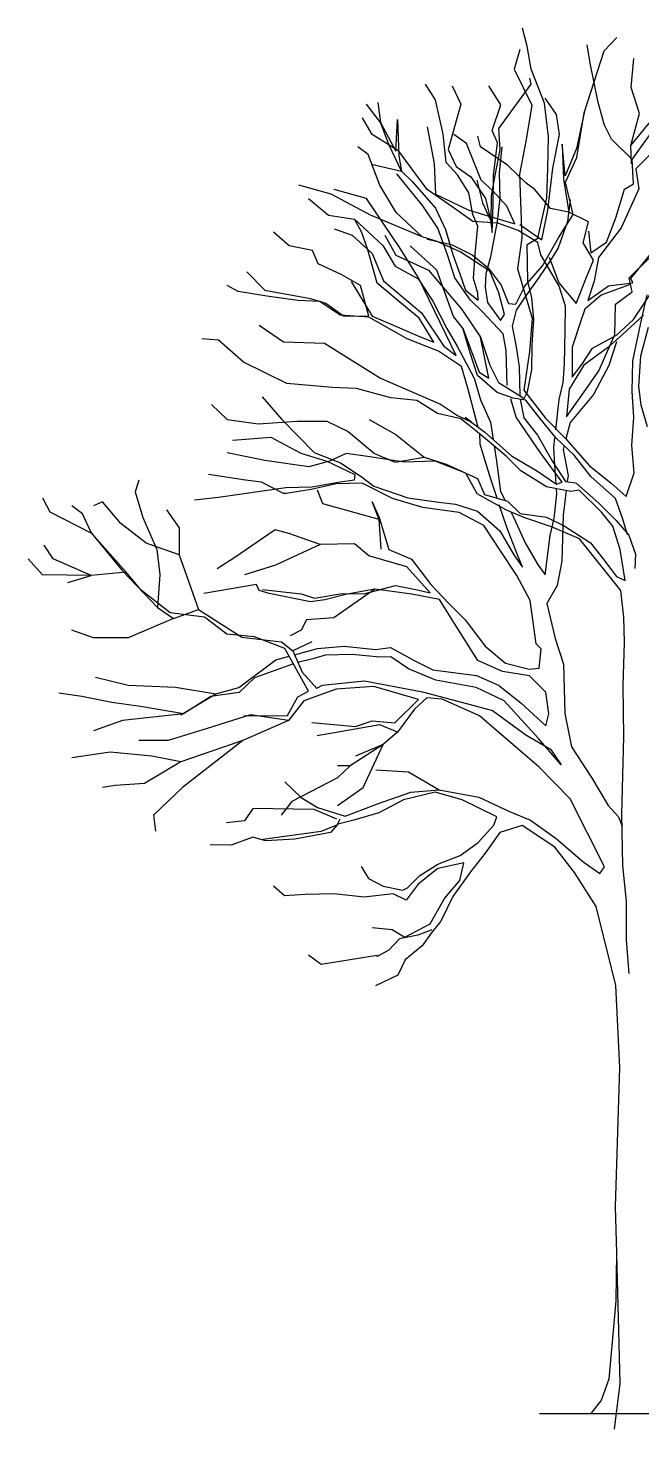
# Model space of a CAD drawing. Header units: millimetres. Extents: x 589 to 1175, y -455 to -172.
# Drawn here: x 638.59 to 644.04, y -237.12 to -224.7 of the extents above; entities that cross this region are included whole.
import ezdxf

# ---------------------------------------------------------------- set-up
doc = ezdxf.new("R2010")
doc.units = ezdxf.units.MM
doc.layers.add('stafaz', color=252, linetype='Continuous')
doc.layers.add('ZDIVO', color=1, linetype='Continuous')

msp = doc.modelspace()

# ---------------------------------------------------------------- linework, layer by layer
at = {"layer": 'stafaz'}
for p, q in [((643.019, -224.863), (642.979, -224.701)), ((643.703, -224.903), (643.816, -224.784)), ((642.956, -224.892), (642.906, -225.065)), ((643.056, -225.065), (643.019, -224.863)), ((643.524, -225.454), (643.703, -224.903)), ((643.579, -225.011), (643.553, -224.849)), ((642.906, -225.065), (643.062, -225.384)), ((643.173, -225.366), (643.056, -225.065)), ((643.648, -225.362), (643.579, -225.011)), ((643.943, -225.227), (643.966, -224.971)), ((642.206, -225.336), (642.119, -225.199)), ((642.356, -225.213), (642.432, -225.375)), ((642.787, -225.383), (642.679, -225.213)), ((642.77, -225.592), (643.056, -225.199)), ((643.056, -225.199), (643.043, -225.144)), ((642.274, -225.641), (642.206, -225.336)), ((643.279, -225.468), (643.179, -225.322)), ((644.016, -225.458), (643.943, -225.227)), ((641.719, -225.537), (641.596, -225.375)), ((641.696, -225.361), (641.719, -225.537)), ((642.432, -225.375), (642.319, -225.779)), ((642.711, -225.608), (642.787, -225.383)), ((643.062, -225.384), (643.01, -225.69)), ((643.21, -225.662), (643.173, -225.366)), ((643.306, -225.645), (643.279, -225.468)), ((643.524, -225.454), (643.456, -225.768)), ((643.46, -225.849), (643.524, -225.454)), ((643.705, -225.561), (643.648, -225.362)), ((643.94, -225.741), (644.016, -225.458)), ((641.646, -225.646), (641.559, -225.498)), ((641.719, -225.537), (641.856, -225.793)), ((641.796, -225.739), (641.719, -225.537)), ((641.856, -225.793), (641.869, -225.512)), ((641.869, -225.512), (641.882, -225.833)), ((642.132, -225.577), (642.196, -225.902)), ((642.782, -225.777), (642.77, -225.592)), ((643.768, -225.686), (643.705, -225.561)), ((643.94, -225.741), (644.127, -225.513)), ((643.95, -225.867), (644.166, -225.566)), ((641.882, -225.793), (641.646, -225.646)), ((642.302, -225.893), (642.274, -225.641)), ((642.483, -225.725), (642.369, -225.646)), ((642.606, -225.754), (642.583, -225.66)), ((642.758, -225.718), (642.711, -225.608)), ((643.01, -225.69), (642.951, -225.996)), ((643.202, -225.945), (643.21, -225.662)), ((643.247, -225.944), (643.306, -225.645)), ((643.95, -225.867), (643.768, -225.686)), ((641.609, -225.822), (641.519, -225.754)), ((641.713, -226.094), (641.609, -225.822)), ((641.906, -225.97), (641.796, -225.739)), ((642.132, -226.132), (641.882, -225.793)), ((641.882, -225.833), (641.906, -225.97)), ((642.319, -225.779), (642.392, -225.928)), ((642.611, -226.049), (642.483, -225.725)), ((642.845, -225.917), (642.606, -225.754)), ((642.721, -226.009), (642.758, -225.718)), ((642.736, -226.009), (642.782, -225.777)), ((642.796, -225.754), (642.772, -225.985)), ((643.356, -226.01), (643.329, -225.729)), ((643.329, -225.729), (643.343, -226.039)), ((643.456, -225.768), (643.356, -226.01)), ((643.944, -225.904), (643.94, -225.741)), ((644.14, -225.793), (643.982, -225.948)), ((641.641, -225.907), (641.906, -225.97)), ((642.196, -225.902), (642.206, -226.172)), ((642.401, -226.002), (642.302, -225.893)), ((642.392, -225.928), (642.521, -226.021)), ((643.012, -226.076), (642.845, -225.917)), ((643.194, -226.205), (643.202, -225.945)), ((643.204, -226.316), (643.247, -225.944)), ((643.361, -226.067), (643.46, -225.849)), ((643.963, -226.082), (643.95, -225.867)), ((643.982, -225.948), (644.009, -226.125)), ((641.889, -226.022), (641.866, -225.993)), ((642.096, -226.277), (641.889, -226.022)), ((641.906, -225.97), (642.002, -226.064)), ((642.002, -226.064), (642.208, -226.297)), ((642.502, -226.163), (642.401, -226.002)), ((642.521, -226.021), (642.652, -226.211)), ((642.573, -226.05), (642.623, -226.249)), ((642.717, -226.143), (642.611, -226.049)), ((642.703, -226.188), (642.736, -226.009)), ((642.72, -226.262), (642.721, -226.009)), ((642.772, -225.985), (642.778, -226.208)), ((642.951, -225.996), (642.972, -226.56)), ((643.088, -226.133), (643.012, -226.076)), ((643.343, -226.039), (643.39, -226.334)), ((643.428, -226.355), (643.361, -226.067)), ((643.883, -226.128), (643.963, -226.082)), ((641.282, -226.172), (640.995, -226.093)), ((641.082, -226.212), (641.259, -226.36)), ((641.632, -226.36), (641.282, -226.172)), ((641.596, -226.212), (641.309, -226.132)), ((641.896, -226.659), (641.596, -226.212)), ((641.86, -226.335), (641.713, -226.094)), ((642.364, -226.293), (642.132, -226.132)), ((642.206, -226.172), (642.498, -226.312)), ((642.537, -226.355), (642.502, -226.163)), ((642.652, -226.211), (642.702, -226.425)), ((642.702, -226.425), (642.703, -226.188)), ((642.839, -226.281), (642.717, -226.143)), ((642.778, -226.208), (642.753, -226.417)), ((643.226, -226.301), (643.088, -226.133)), ((643.114, -226.564), (643.194, -226.205)), ((643.807, -226.383), (643.883, -226.128)), ((644.009, -226.125), (643.854, -226.471)), ((642.088, -226.552), (641.86, -226.335)), ((642.228, -226.474), (642.096, -226.277)), ((642.208, -226.297), (642.295, -226.488)), ((642.538, -226.415), (642.364, -226.293)), ((642.498, -226.312), (642.7, -226.373)), ((642.623, -226.249), (642.694, -226.403)), ((642.711, -226.514), (642.72, -226.262)), ((642.91, -226.435), (642.839, -226.281)), ((643.151, -226.578), (643.204, -226.316)), ((643.39, -226.334), (643.226, -226.301)), ((643.402, -226.222), (643.377, -226.416)), ((643.563, -226.419), (643.39, -226.334)), ((641.259, -226.36), (641.49, -226.396)), ((641.49, -226.396), (641.741, -226.628)), ((641.552, -226.506), (641.49, -226.396)), ((642.088, -226.552), (641.632, -226.36)), ((642.584, -226.458), (642.537, -226.355)), ((642.761, -226.431), (642.538, -226.415)), ((642.56, -226.704), (642.584, -226.458)), ((642.694, -226.403), (642.711, -226.514)), ((642.753, -226.417), (642.694, -226.73)), ((642.7, -226.373), (642.91, -226.435)), ((642.941, -226.494), (642.761, -226.431)), ((642.955, -226.441), (643.151, -226.578)), ((643.377, -226.416), (643.294, -226.648)), ((643.299, -226.559), (643.428, -226.355)), ((643.516, -226.606), (643.563, -226.419)), ((643.724, -226.6), (643.807, -226.383)), ((640.909, -226.63), (640.772, -226.511)), ((641.309, -226.482), (641.469, -226.536)), ((641.469, -226.536), (641.646, -226.698)), ((641.608, -226.668), (641.552, -226.506)), ((641.759, -226.536), (641.856, -226.713)), ((642.223, -226.593), (642.088, -226.552)), ((642.133, -226.573), (642.35, -226.62)), ((642.315, -226.71), (642.228, -226.474)), ((642.295, -226.488), (642.36, -226.709)), ((642.972, -226.56), (642.935, -226.836)), ((643.115, -226.601), (642.941, -226.494)), ((643.019, -226.618), (643.114, -226.564)), ((643.157, -226.808), (643.299, -226.559)), ((643.565, -226.5), (643.585, -226.693)), ((643.854, -226.471), (643.653, -226.736)), ((641.118, -226.673), (640.909, -226.63)), ((641.166, -226.791), (641.118, -226.673)), ((641.69, -226.963), (641.608, -226.668)), ((641.646, -226.698), (641.746, -226.94)), ((641.741, -226.628), (641.85, -226.811)), ((642.056, -226.915), (641.896, -226.659)), ((642.219, -226.846), (641.982, -226.63)), ((642.426, -226.685), (642.223, -226.593)), ((642.35, -226.62), (642.531, -226.712)), ((642.36, -226.709), (642.423, -226.878)), ((642.69, -226.856), (642.426, -226.685)), ((642.543, -226.92), (642.56, -226.704)), ((643.027, -226.945), (643.019, -226.618)), ((643.14, -226.712), (643.115, -226.601)), ((643.294, -226.648), (643.23, -226.754)), ((643.609, -226.759), (643.516, -226.606)), ((643.585, -226.693), (643.724, -226.6)), ((643.925, -226.915), (644.135, -226.709)), ((643.94, -226.922), (644.141, -226.672)), ((641.376, -226.889), (641.166, -226.791)), ((641.85, -226.811), (642.053, -226.924)), ((641.856, -226.713), (642.146, -226.846)), ((642.38, -226.916), (642.315, -226.71)), ((642.531, -226.712), (642.675, -226.827)), ((642.694, -226.73), (642.654, -226.88)), ((642.675, -226.827), (642.79, -226.98)), ((642.998, -226.99), (643.157, -226.808)), ((643.23, -226.754), (643.122, -226.913)), ((643.303, -226.99), (643.14, -226.712)), ((643.214, -226.732), (643.302, -226.96)), ((643.539, -226.924), (643.609, -226.759)), ((643.653, -226.736), (643.614, -226.945)), ((640.535, -226.861), (640.695, -227.023)), ((641.542, -226.982), (641.376, -226.889)), ((641.459, -226.947), (641.645, -227.254)), ((641.746, -226.94), (642.082, -227.225)), ((642.053, -226.924), (642.184, -227.122)), ((642.392, -227.603), (642.056, -226.915)), ((642.146, -226.846), (642.442, -227.196)), ((642.366, -227.258), (642.219, -226.846)), ((642.518, -227.113), (642.38, -226.916)), ((642.423, -226.878), (642.472, -227.025)), ((642.584, -227.052), (642.543, -226.92)), ((642.654, -226.88), (642.649, -226.999)), ((642.769, -227.048), (642.69, -226.856)), ((642.935, -226.836), (643.065, -227.271)), ((643.122, -226.913), (642.993, -227.094)), ((643.06, -227.092), (643.027, -226.945)), ((643.455, -227.142), (643.539, -226.924)), ((643.614, -226.945), (643.558, -227.117)), ((643.95, -227.04), (643.925, -226.915)), ((643.956, -226.959), (643.94, -226.922)), ((640.459, -227.037), (640.359, -226.983)), ((640.712, -227.077), (640.459, -227.037)), ((640.695, -227.023), (641.099, -227.097)), ((640.988, -227.115), (640.712, -227.077)), ((641.616, -227.255), (641.542, -226.982)), ((641.857, -227.1), (641.69, -226.963)), ((642.472, -227.025), (642.585, -227.112)), ((642.585, -227.112), (642.584, -227.052)), ((642.649, -226.999), (642.667, -227.132)), ((642.819, -227.24), (642.769, -227.048)), ((642.79, -226.98), (642.853, -227.142)), ((642.92, -227.148), (642.998, -226.99)), ((643.302, -226.96), (643.455, -227.142)), ((643.359, -227.167), (643.303, -226.99)), ((643.676, -227.069), (643.531, -227.192)), ((643.558, -227.117), (643.741, -226.986)), ((643.934, -226.974), (643.676, -227.069)), ((643.741, -226.986), (643.956, -226.959)), ((643.804, -227.148), (643.95, -227.04)), ((643.964, -227.285), (644.143, -227.013)), ((644.024, -227.328), (644.085, -227.067)), ((641.182, -227.125), (640.988, -227.115)), ((641.099, -227.097), (641.234, -227.138)), ((641.363, -227.246), (641.182, -227.125)), ((641.234, -227.138), (641.393, -227.253)), ((642.062, -227.273), (641.857, -227.1)), ((642.184, -227.122), (642.309, -227.364)), ((642.442, -227.196), (642.606, -227.441)), ((642.625, -227.215), (642.518, -227.113)), ((642.667, -227.132), (642.783, -227.292)), ((642.853, -227.142), (642.92, -227.148)), ((642.922, -227.2), (642.888, -227.342)), ((642.993, -227.094), (642.922, -227.2)), ((643.08, -227.285), (643.06, -227.092)), ((643.357, -227.382), (643.359, -227.167)), ((643.531, -227.192), (643.496, -227.297)), ((643.796, -227.416), (643.804, -227.148)), ((641.616, -227.262), (641.363, -227.246)), ((641.393, -227.253), (641.616, -227.255)), ((641.955, -227.454), (641.616, -227.262)), ((641.645, -227.254), (641.841, -227.338)), ((642.193, -227.485), (642.062, -227.273)), ((642.082, -227.225), (642.282, -227.521)), ((642.45, -227.36), (642.366, -227.258)), ((642.808, -227.411), (642.625, -227.215)), ((642.783, -227.292), (642.819, -227.24)), ((643.065, -227.271), (643.042, -227.568)), ((643.063, -227.508), (643.08, -227.285)), ((643.496, -227.297), (643.42, -227.529)), ((643.811, -227.423), (643.964, -227.285)), ((644.052, -227.246), (643.863, -227.421)), ((643.958, -227.649), (644.024, -227.328)), ((640.645, -227.333), (640.859, -227.481)), ((641.841, -227.338), (642.051, -227.43)), ((642.233, -227.566), (641.955, -227.454)), ((642.051, -227.43), (642.193, -227.485)), ((642.309, -227.364), (642.402, -227.525)), ((642.515, -227.581), (642.45, -227.36)), ((642.45, -227.36), (642.593, -227.751)), ((642.606, -227.441), (642.689, -227.688)), ((642.679, -227.805), (642.606, -227.441)), ((642.834, -227.559), (642.808, -227.411)), ((642.888, -227.342), (642.922, -227.527)), ((643.35, -227.679), (643.357, -227.382)), ((643.599, -227.539), (643.811, -227.423)), ((643.656, -227.739), (643.796, -227.416)), ((643.863, -227.421), (643.732, -227.536)), ((644.092, -227.356), (644.024, -227.61)), ((640.285, -227.466), (640.135, -227.456)), ((640.504, -227.661), (640.285, -227.466)), ((640.859, -227.481), (641.222, -227.495)), ((641.222, -227.495), (641.719, -227.805)), ((642.437, -227.702), (642.233, -227.566)), ((642.282, -227.521), (642.392, -227.603)), ((642.402, -227.525), (642.551, -227.803)), ((642.842, -227.87), (642.834, -227.559)), ((642.922, -227.527), (642.949, -227.704)), ((643.042, -227.568), (642.991, -227.911)), ((643.061, -227.731), (643.063, -227.508)), ((643.42, -227.529), (643.419, -227.796)), ((643.506, -227.683), (643.599, -227.539)), ((643.732, -227.536), (643.521, -227.69)), ((643.813, -227.482), (643.744, -227.692)), ((640.888, -227.852), (640.504, -227.661)), ((642.493, -227.894), (642.437, -227.702)), ((642.58, -227.78), (642.515, -227.581)), ((642.689, -227.688), (642.767, -227.842)), ((643.339, -227.843), (643.35, -227.679)), ((643.521, -227.69), (643.392, -227.901)), ((643.419, -227.796), (643.506, -227.683)), ((643.744, -227.692), (643.609, -227.948)), ((643.952, -227.921), (643.958, -227.649)), ((644.024, -227.61), (644.008, -227.878)), ((641.719, -227.805), (642.252, -228.034)), ((642.551, -227.803), (642.607, -227.995)), ((642.754, -227.932), (642.58, -227.78)), ((642.593, -227.751), (642.679, -227.805)), ((642.949, -227.704), (642.956, -227.961)), ((643.022, -227.925), (643.061, -227.731)), ((643.519, -227.935), (643.656, -227.739)), ((641.29, -227.887), (640.888, -227.852)), ((641.506, -227.896), (641.29, -227.887)), ((641.812, -227.978), (641.506, -227.896)), ((642.586, -228.241), (642.493, -227.894)), ((642.897, -227.98), (642.754, -227.932)), ((642.767, -227.842), (642.85, -227.892)), ((642.85, -227.892), (642.993, -227.985)), ((642.991, -227.911), (643.183, -228.159)), ((642.993, -227.985), (643.022, -227.925)), ((643.305, -227.992), (643.339, -227.843)), ((643.392, -227.901), (643.369, -228.147)), ((643.369, -228.147), (643.519, -227.935)), ((643.609, -227.948), (643.4, -228.198)), ((643.967, -228.149), (643.952, -227.921)), ((644.008, -227.878), (644.027, -228.041)), ((640.222, -228.036), (640.359, -228.17)), ((640.672, -227.968), (640.845, -228.17)), ((642.043, -228.002), (641.812, -227.978)), ((642.224, -228.116), (642.043, -228.002)), ((642.252, -228.034), (642.403, -228.134)), ((642.607, -227.995), (642.694, -228.193)), ((642.923, -228.151), (642.876, -227.986)), ((643.009, -228), (642.897, -227.98)), ((642.957, -227.991), (642.99, -228.156)), ((643.131, -228.16), (643.009, -228)), ((643.275, -228.261), (643.305, -227.992)), ((644.027, -228.041), (644.084, -228.233)), ((640.359, -228.17), (640.635, -228.209)), ((640.635, -228.209), (640.982, -228.184)), ((640.845, -228.17), (641.133, -228.463)), ((640.982, -228.184), (641.245, -228.185)), ((641.245, -228.185), (641.433, -228.277)), ((641.619, -228.17), (641.856, -228.303)), ((642.433, -228.163), (642.224, -228.116)), ((642.403, -228.134), (642.523, -228.19)), ((642.608, -228.307), (642.433, -228.163)), ((642.523, -228.19), (642.47, -228.154)), ((642.47, -228.154), (642.644, -228.284)), ((642.694, -228.193), (642.718, -228.349)), ((643.139, -228.465), (642.923, -228.151)), ((642.99, -228.156), (643.113, -228.309)), ((643.277, -228.335), (643.131, -228.16)), ((643.183, -228.159), (643.359, -228.34)), ((643.4, -228.198), (643.363, -228.341)), ((643.947, -228.4), (643.967, -228.149)), ((641.433, -228.277), (641.668, -228.472)), ((641.856, -228.303), (642.108, -228.505)), ((642.602, -228.389), (642.6, -228.292)), ((642.835, -228.494), (642.608, -228.307)), ((642.644, -228.284), (642.88, -228.493)), ((643.113, -228.309), (643.245, -228.544)), ((640.751, -228.331), (640.409, -228.357)), ((641.015, -228.473), (640.751, -228.331)), ((642.635, -228.499), (642.602, -228.389)), ((642.726, -228.405), (642.747, -228.541)), ((643.257, -228.417), (643.266, -228.334)), ((643.266, -228.576), (643.257, -228.417)), ((643.437, -228.487), (643.277, -228.335)), ((643.348, -228.402), (643.339, -228.437)), ((643.339, -228.437), (643.382, -228.666)), ((643.359, -228.34), (643.573, -228.58)), ((643.968, -228.644), (643.947, -228.4)), ((640.695, -228.534), (640.359, -228.465)), ((641.085, -228.59), (640.695, -228.534)), ((641.247, -228.542), (641.015, -228.473)), ((641.269, -228.541), (641.085, -228.59)), ((641.133, -228.463), (641.366, -228.554)), ((641.495, -228.662), (641.247, -228.542)), ((641.416, -228.471), (641.269, -228.541)), ((641.366, -228.554), (641.547, -228.675)), ((641.625, -228.502), (641.416, -228.471)), ((641.93, -228.547), (641.625, -228.502)), ((641.668, -228.472), (641.849, -228.549)), ((641.849, -228.549), (642.108, -228.505)), ((642.205, -228.54), (641.93, -228.547)), ((642.108, -228.505), (642.302, -228.567)), ((642.475, -228.645), (642.205, -228.54)), ((642.302, -228.567), (642.58, -228.694)), ((642.699, -228.698), (642.635, -228.499)), ((642.747, -228.541), (642.784, -228.808)), ((642.965, -228.625), (642.835, -228.494)), ((642.88, -228.493), (643.113, -228.629)), ((643.331, -228.727), (643.139, -228.465)), ((643.245, -228.544), (643.361, -228.719)), ((643.583, -228.676), (643.437, -228.487)), ((640.523, -228.708), (640.195, -228.657)), ((641.489, -228.706), (641.495, -228.662)), ((641.547, -228.675), (641.661, -228.762)), ((642.576, -228.828), (642.475, -228.645)), ((642.58, -228.694), (642.643, -228.834)), ((643.191, -228.768), (642.965, -228.625)), ((643.113, -228.629), (643.28, -228.743)), ((643.276, -228.741), (643.266, -228.576)), ((643.382, -228.666), (643.375, -228.721)), ((643.573, -228.58), (643.762, -228.731)), ((643.803, -228.871), (643.583, -228.676)), ((643.899, -228.854), (643.968, -228.644)), ((639.578, -228.707), (639.545, -228.811)), ((639.545, -228.811), (639.612, -229.038)), ((640.285, -228.858), (640.881, -228.774)), ((640.665, -228.727), (640.523, -228.708)), ((640.86, -228.826), (640.665, -228.727)), ((640.881, -228.774), (641.111, -228.768)), ((641.105, -228.79), (640.883, -228.826)), ((641.326, -228.74), (641.105, -228.79)), ((641.111, -228.768), (641.363, -228.724)), ((641.209, -228.919), (641.162, -228.797)), ((641.556, -228.734), (641.326, -228.74)), ((641.363, -228.724), (641.489, -228.706)), ((641.827, -228.869), (641.556, -228.734)), ((641.661, -228.762), (641.961, -228.865)), ((642.753, -228.867), (642.699, -228.698)), ((642.784, -228.808), (642.824, -228.889)), ((643.408, -228.807), (643.191, -228.768)), ((643.282, -228.832), (643.279, -228.784)), ((643.28, -228.743), (643.331, -228.727)), ((643.365, -228.799), (643.339, -229.017)), ((643.361, -228.719), (643.45, -228.732)), ((643.482, -228.798), (643.408, -228.807)), ((643.45, -228.732), (643.655, -228.912)), ((643.68, -228.993), (643.482, -228.798)), ((643.762, -228.731), (643.899, -228.854)), ((638.722, -228.865), (638.788, -228.988)), ((639.078, -229.006), (638.982, -228.934)), ((639.255, -228.901), (639.175, -228.934)), ((639.418, -229.093), (639.255, -228.901)), ((640.072, -228.883), (640.285, -228.858)), ((640.883, -228.826), (640.86, -228.826)), ((641.709, -229.056), (641.209, -228.919)), ((641.709, -229.056), (641.646, -228.901)), ((641.646, -228.901), (641.709, -229.038)), ((642.096, -228.951), (641.827, -228.869)), ((641.961, -228.865), (642.236, -228.903)), ((642.236, -228.903), (642.385, -228.922)), ((642.385, -228.922), (642.58, -228.984)), ((642.832, -228.97), (642.576, -228.828)), ((642.643, -228.834), (642.845, -228.895)), ((642.844, -229.133), (642.772, -228.927)), ((642.845, -228.895), (642.959, -229.004)), ((643.258, -229.048), (643.282, -228.832)), ((643.655, -228.912), (643.808, -229.064)), ((643.867, -229.055), (643.803, -228.871)), ((638.788, -228.988), (639.158, -229.179)), ((639.158, -229.179), (639.078, -229.006)), ((639.612, -229.038), (639.736, -229.322)), ((639.822, -228.97), (639.935, -229.129)), ((641.709, -229.038), (641.794, -229.323)), ((641.726, -229.32), (641.709, -229.056)), ((642.417, -228.995), (642.096, -228.951)), ((642.635, -229.109), (642.417, -228.995)), ((642.58, -228.984), (642.778, -229.157)), ((642.99, -229.04), (642.832, -228.97)), ((642.874, -228.989), (642.901, -229.042)), ((642.901, -229.042), (643.003, -229.263)), ((642.959, -229.004), (643.19, -229.035)), ((643.237, -229.123), (642.99, -229.04)), ((643.19, -229.035), (643.348, -229.113)), ((643.224, -229.198), (643.258, -229.048)), ((643.339, -229.017), (643.327, -229.425)), ((643.779, -229.117), (643.68, -228.993)), ((643.808, -229.064), (643.922, -229.195)), ((643.91, -229.193), (643.867, -229.055)), ((639.466, -229.522), (639.158, -229.179)), ((639.158, -229.179), (639.432, -229.511)), ((639.642, -229.266), (639.418, -229.093)), ((639.935, -229.129), (639.935, -229.37)), ((640.787, -229.147), (640.429, -229.394)), ((640.906, -229.182), (640.787, -229.147)), ((641.184, -229.279), (640.906, -229.182)), ((642.79, -229.342), (642.635, -229.109)), ((642.778, -229.157), (642.902, -229.369)), ((642.923, -229.339), (642.844, -229.133)), ((643.485, -229.228), (643.237, -229.123)), ((643.348, -229.113), (643.582, -229.263)), ((643.844, -229.323), (643.779, -229.117)), ((638.818, -229.406), (638.738, -229.284)), ((639.935, -229.37), (639.642, -229.266)), ((641.184, -229.279), (640.789, -229.46)), ((641.488, -229.271), (641.184, -229.279)), ((641.617, -229.379), (641.488, -229.271)), ((643.003, -229.263), (643.112, -229.453)), ((643.181, -229.548), (643.224, -229.198)), ((643.85, -229.686), (643.485, -229.228)), ((643.582, -229.263), (643.69, -229.402)), ((643.922, -229.195), (643.979, -229.365)), ((638.722, -229.547), (638.595, -229.406)), ((639.155, -229.552), (638.818, -229.406)), ((639.736, -229.322), (639.764, -229.544)), ((639.935, -229.37), (640.106, -229.855)), ((640.429, -229.394), (640.272, -229.493)), ((641.954, -229.475), (641.617, -229.379)), ((641.794, -229.323), (641.996, -229.407)), ((641.996, -229.407), (642.166, -229.633)), ((642.929, -229.554), (642.79, -229.342)), ((642.902, -229.369), (642.979, -229.479)), ((642.979, -229.479), (642.923, -229.339)), ((643.327, -229.425), (643.287, -229.642)), ((643.69, -229.402), (643.813, -229.562)), ((643.888, -229.597), (643.844, -229.323)), ((643.979, -229.365), (643.974, -229.491)), ((639.155, -229.552), (638.722, -229.547)), ((638.948, -229.615), (639.155, -229.552)), ((639.466, -229.522), (639.155, -229.552)), ((639.432, -229.511), (639.742, -229.835)), ((639.597, -229.682), (639.466, -229.522)), ((639.764, -229.544), (639.742, -229.835)), ((640.789, -229.46), (640.515, -229.547)), ((642.16, -229.707), (641.954, -229.475)), ((643.046, -229.774), (642.929, -229.554)), ((643.112, -229.453), (643.181, -229.548)), ((643.813, -229.562), (643.888, -229.597)), ((639.854, -229.884), (639.597, -229.682)), ((640.621, -229.634), (640.155, -229.713)), ((640.644, -229.686), (640.621, -229.634)), ((640.734, -229.713), (640.644, -229.686)), ((640.674, -229.678), (641.016, -229.714)), ((641.669, -229.675), (641.306, -229.929)), ((641.669, -229.675), (641.425, -229.718)), ((641.573, -229.715), (641.854, -229.641)), ((641.997, -229.719), (641.669, -229.675)), ((641.854, -229.641), (642.048, -229.68)), ((642.048, -229.68), (642.16, -229.707)), ((642.166, -229.633), (642.326, -229.8)), ((643.287, -229.642), (643.195, -229.8)), ((643.878, -229.923), (643.85, -229.686)), ((641.1, -229.786), (640.734, -229.713)), ((641.016, -229.714), (641.136, -229.755)), ((641.226, -229.768), (641.1, -229.786)), ((641.136, -229.755), (641.38, -229.712)), ((641.425, -229.718), (641.226, -229.768)), ((641.38, -229.712), (641.573, -229.715)), ((642.243, -229.765), (641.997, -229.719)), ((642.375, -229.977), (642.243, -229.765)), ((642.326, -229.8), (642.47, -229.945)), ((643.1, -230.159), (643.046, -229.774)), ((643.195, -229.8), (643.269, -230.11)), ((639.885, -229.935), (639.482, -230.106)), ((639.742, -229.835), (639.885, -229.935)), ((640.16, -229.921), (639.854, -229.884)), ((639.885, -229.935), (640.106, -229.855)), ((640.106, -229.855), (640.31, -229.984)), ((640.357, -230.072), (640.16, -229.921)), ((641.306, -229.929), (641.065, -229.947)), ((643.883, -230.143), (643.878, -229.923)), ((639.175, -230.106), (638.982, -230.037)), ((640.31, -229.984), (640.491, -230.098)), ((641.015, -230.037), (640.919, -230.088)), ((641.065, -229.947), (641.015, -230.037)), ((642.583, -230.306), (642.375, -229.977)), ((642.47, -229.945), (642.647, -230.178)), ((639.482, -230.106), (639.175, -230.106)), ((640.602, -230.095), (640.357, -230.072)), ((640.491, -230.098), (640.841, -230.141)), ((640.872, -230.2), (640.602, -230.095)), ((640.841, -230.141), (640.942, -230.221)), ((641.112, -230.142), (640.942, -230.221)), ((641.162, -230.2), (641.399, -230.179)), ((641.399, -230.179), (641.675, -230.21)), ((642.647, -230.178), (642.829, -230.329)), ((643.145, -230.203), (643.1, -230.159)), ((643.269, -230.11), (643.342, -230.339)), ((643.872, -230.531), (643.883, -230.143)), ((640.465, -230.545), (640.793, -230.299)), ((640.793, -230.299), (640.91, -230.267)), ((641.082, -230.578), (640.872, -230.2)), ((640.942, -230.221), (641.025, -230.409)), ((640.957, -230.255), (641.162, -230.2)), ((641.12, -230.29), (640.988, -230.325)), ((641.23, -230.258), (641.12, -230.29)), ((641.468, -230.252), (641.23, -230.258)), ((641.714, -230.276), (641.468, -230.252)), ((641.675, -230.21), (641.808, -230.191)), ((641.81, -230.273), (641.714, -230.276)), ((641.808, -230.191), (642.019, -230.305)), ((641.969, -230.381), (641.81, -230.273)), ((642.019, -230.305), (642.184, -230.39)), ((642.801, -230.404), (642.583, -230.306)), ((643.127, -230.374), (643.145, -230.203)), ((640.949, -230.337), (640.604, -230.459)), ((641.025, -230.409), (641.155, -230.553)), ((642.209, -230.479), (641.969, -230.381)), ((642.184, -230.39), (642.572, -230.44)), ((643.04, -230.443), (642.801, -230.404)), ((642.829, -230.329), (643.039, -230.383)), ((643.039, -230.383), (643.127, -230.374)), ((643.342, -230.339), (643.353, -230.777)), ((639.192, -230.455), (639.482, -230.524)), ((639.482, -230.524), (639.902, -230.542)), ((639.902, -230.542), (640.259, -230.602)), ((640.259, -230.602), (640.465, -230.545)), ((640.604, -230.459), (640.466, -230.589)), ((641.154, -230.551), (641.207, -230.526)), ((641.207, -230.526), (641.578, -230.487)), ((641.661, -230.537), (641.327, -230.56)), ((641.578, -230.487), (642.093, -230.585)), ((642.057, -230.653), (641.661, -230.537)), ((642.567, -230.544), (642.209, -230.479)), ((642.815, -230.664), (642.567, -230.544)), ((642.572, -230.44), (642.767, -230.524)), ((642.767, -230.524), (642.964, -230.682)), ((643.185, -230.588), (643.04, -230.443)), ((643.878, -230.979), (643.872, -230.531)), ((639.071, -230.624), (638.868, -230.596)), ((639.339, -230.677), (639.071, -230.624)), ((639.593, -230.715), (639.339, -230.677)), ((639.951, -230.788), (640.259, -230.602)), ((640.215, -230.625), (639.973, -230.78)), ((640.466, -230.589), (640.215, -230.625)), ((640.895, -230.794), (640.987, -230.628)), ((641.04, -230.664), (640.903, -230.838)), ((640.987, -230.628), (641.082, -230.578)), ((641.327, -230.56), (641.04, -230.664)), ((641.847, -230.859), (642.057, -230.653)), ((642.131, -230.636), (642.022, -230.736)), ((642.093, -230.585), (642.482, -230.687)), ((642.265, -230.648), (642.131, -230.636)), ((642.596, -230.796), (642.265, -230.648)), ((643.121, -230.998), (642.815, -230.664)), ((642.964, -230.682), (643.185, -230.885)), ((643.212, -230.78), (643.185, -230.588)), ((639.973, -230.78), (639.432, -230.838)), ((639.973, -230.78), (639.593, -230.715)), ((640.568, -230.787), (640.184, -230.908)), ((640.509, -230.796), (640.895, -230.794)), ((640.903, -230.838), (640.568, -230.787)), ((642.022, -230.736), (641.871, -230.94)), ((642.482, -230.687), (642.713, -230.748)), ((642.748, -230.926), (642.596, -230.796)), ((642.713, -230.748), (643.009, -230.964)), ((643.185, -230.885), (643.212, -230.78)), ((643.353, -230.777), (643.412, -231.072)), ((639.432, -230.838), (639.175, -230.928)), ((640.184, -230.908), (639.838, -231.014)), ((640.903, -230.838), (640.499, -231.014)), ((641.112, -230.856), (641.306, -230.874)), ((641.714, -230.877), (641.159, -230.973)), ((641.306, -230.874), (641.499, -230.892)), ((641.499, -230.892), (641.646, -230.842)), ((641.646, -230.842), (641.847, -230.859)), ((641.871, -230.94), (641.714, -230.877)), ((643.127, -231.25), (642.748, -230.926)), ((639.838, -231.014), (639.578, -231.014)), ((640.499, -231.014), (639.949, -231.205)), ((640.499, -231.014), (639.965, -231.433)), ((641.742, -231.05), (641.452, -231.241)), ((641.742, -231.05), (641.499, -231.155)), ((641.566, -231.433), (641.742, -231.05)), ((641.871, -230.94), (641.742, -231.05)), ((643.009, -230.964), (643.227, -231.092)), ((643.32, -231.231), (643.121, -230.998)), ((643.858, -231.67), (643.878, -230.979)), ((639.322, -231.119), (638.982, -231.169)), ((639.692, -231.155), (639.322, -231.119)), ((639.949, -231.205), (639.692, -231.155)), ((643.227, -231.092), (643.32, -231.231)), ((643.412, -231.072), (643.59, -231.343)), ((639.949, -231.205), (639.628, -231.396)), ((641.452, -231.241), (641.339, -231.241)), ((641.452, -231.241), (641.339, -231.346)), ((641.679, -231.274), (641.969, -231.292)), ((641.969, -231.292), (642.241, -231.451)), ((643.402, -231.533), (643.127, -231.25)), ((639.368, -231.415), (639.255, -231.433)), ((639.628, -231.396), (639.368, -231.415)), ((640.872, -231.382), (641.015, -231.519)), ((641.339, -231.346), (640.935, -231.555)), ((643.59, -231.343), (643.737, -231.592)), ((639.965, -231.433), (639.708, -231.678)), ((641.015, -231.519), (641.162, -231.609)), ((641.339, -231.591), (641.566, -231.433)), ((641.694, -231.576), (641.989, -231.472)), ((641.924, -231.54), (641.704, -231.657)), ((642.204, -231.474), (641.924, -231.54)), ((641.989, -231.472), (642.241, -231.451)), ((642.444, -231.542), (642.204, -231.474)), ((642.241, -231.451), (642.592, -231.516)), ((642.752, -231.691), (642.444, -231.542)), ((642.592, -231.516), (642.862, -231.643)), ((643.706, -232.135), (643.402, -231.533)), ((640.589, -231.618), (640.515, -231.728)), ((641.131, -231.627), (640.589, -231.618)), ((640.935, -231.555), (640.839, -231.678)), ((641.334, -231.711), (641.131, -231.627)), ((641.162, -231.609), (641.407, -231.687)), ((641.407, -231.687), (641.694, -231.576)), ((641.704, -231.657), (641.482, -231.722)), ((642.862, -231.643), (643.05, -231.72)), ((643.737, -231.592), (643.829, -231.693)), ((643.869, -232.123), (643.858, -231.67)), ((639.708, -231.678), (639.725, -231.818)), ((640.515, -231.728), (640.355, -231.746)), ((641.195, -231.819), (641.335, -231.763)), ((641.342, -231.756), (641.277, -231.831)), ((641.335, -231.763), (641.363, -231.71)), ((641.482, -231.722), (641.342, -231.756)), ((642.587, -231.918), (642.724, -231.766)), ((642.724, -231.766), (642.752, -231.691)), ((642.977, -231.767), (642.778, -231.831)), ((643.264, -231.96), (642.977, -231.767)), ((643.05, -231.72), (643.277, -231.885)), ((643.829, -231.693), (643.861, -231.773)), ((640.587, -231.871), (640.396, -231.943)), ((640.7, -231.905), (640.587, -231.871)), ((640.677, -231.891), (641.195, -231.819)), ((640.959, -231.891), (640.7, -231.905)), ((641.277, -231.831), (640.959, -231.891)), ((642.426, -232.033), (642.587, -231.918)), ((642.778, -231.831), (642.649, -232.013)), ((643.277, -231.885), (643.512, -232.087)), ((640.396, -231.943), (640.21, -231.94)), ((642.228, -232.112), (642.426, -232.033)), ((642.649, -232.013), (642.519, -232.179)), ((643.44, -232.186), (643.264, -231.96)), ((641.549, -232.132), (641.612, -232.237)), ((642.229, -232.149), (642.054, -232.287)), ((642.067, -232.213), (642.228, -232.112)), ((642.458, -232.099), (642.229, -232.149)), ((642.424, -232.256), (642.458, -232.099)), ((643.512, -232.087), (643.663, -232.195)), ((643.663, -232.195), (643.706, -232.135)), ((643.9, -232.442), (643.869, -232.123)), ((641.612, -232.237), (641.742, -232.305)), ((642.054, -232.287), (641.946, -232.431)), ((641.958, -232.32), (642.067, -232.213)), ((642.287, -232.415), (642.424, -232.256)), ((642.519, -232.179), (642.361, -232.399)), ((643.633, -232.486), (643.44, -232.186)), ((640.868, -232.391), (640.772, -232.305)), ((641.053, -232.379), (640.868, -232.391)), ((641.306, -232.373), (641.053, -232.379)), ((641.574, -232.403), (641.306, -232.373)), ((641.833, -232.375), (641.574, -232.403)), ((641.742, -232.305), (641.919, -232.341)), ((641.946, -232.431), (641.833, -232.375)), ((641.919, -232.341), (641.958, -232.32)), ((642.159, -232.641), (642.287, -232.415)), ((642.361, -232.399), (642.255, -232.617)), ((643.807, -233.187), (643.633, -232.486)), ((643.901, -232.783), (643.9, -232.442)), ((641.936, -232.759), (642.159, -232.641)), ((642.255, -232.617), (642.169, -232.723)), ((641.646, -232.673), (641.822, -232.691)), ((641.888, -232.774), (641.794, -232.873)), ((641.822, -232.691), (641.936, -232.759)), ((642.05, -232.741), (641.888, -232.774)), ((642.175, -232.693), (642.05, -232.741)), ((642.169, -232.723), (642.09, -232.836)), ((643.923, -233.08), (643.901, -232.783)), ((641.794, -232.873), (641.691, -232.928)), ((642.09, -232.836), (641.937, -232.959)), ((641.195, -233), (641.082, -232.918)), ((641.691, -232.92), (641.195, -233)), ((641.691, -232.928), (641.691, -232.92)), ((641.937, -232.959), (641.873, -233.094)), ((641.873, -233.094), (641.675, -233.188)), ((643.84, -233.914), (643.807, -233.187)), ((643.804, -235.148), (643.84, -233.914)), ((643.814, -235.556), (643.804, -235.148)), ((643.81, -235.98), (643.814, -235.556)), ((643.829, -236.128), (643.815, -235.571)), ((643.775, -236.345), (643.81, -235.98)), ((643.843, -236.714), (643.829, -236.128)), ((643.746, -236.672), (643.775, -236.345)), ((643.676, -236.867), (643.746, -236.672)), ((643.794, -237.117), (643.843, -236.714)), ((643.583, -236.981), (643.676, -236.867))]:
    msp.add_line(p, q, dxfattribs=at)
at = {"layer": 'ZDIVO'}
msp.add_line((663.45, -236.981), (643.13, -236.981), dxfattribs=at)

doc.saveas('drawing.dxf')
